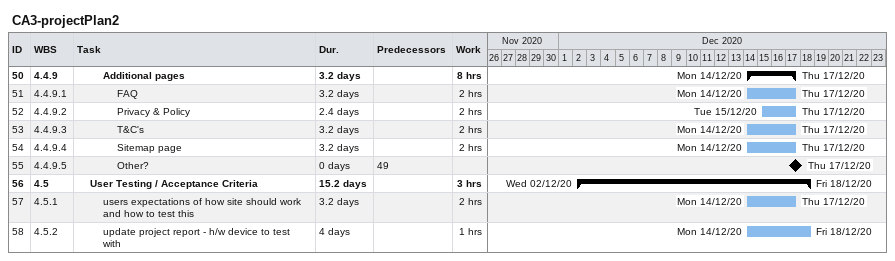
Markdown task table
CA3-projectPlan2

| ID | WBS | Task | Duration | Start | Finish | Predecessors | Work (h) |
|---|---|---|---|---|---|---|---|
| 50 | 4.4.9 | **Additional pages** | 3.2d | 2020-12-14 | 2020-12-17 |  | 8 |
| 51 | 4.4.9.1 | FAQ | 3.2d | 2020-12-14 | 2020-12-17 |  | 2 |
| 52 | 4.4.9.2 | Privacy & Policy | 2.4d | 2020-12-15 | 2020-12-17 |  | 2 |
| 53 | 4.4.9.3 | T&C's | 3.2d | 2020-12-14 | 2020-12-17 |  | 2 |
| 54 | 4.4.9.4 | Sitemap page | 3.2d | 2020-12-14 | 2020-12-17 |  | 2 |
| 55 | 4.4.9.5 | Other? | 0d | 2020-12-17 | 2020-12-17 | 49 |  |
| 56 | 4.5 | **User Testing / Acceptance Criteria** | 15.2d | 2020-12-02 | 2020-12-18 |  | 3 |
| 57 | 4.5.1 | users expectations of how site should work and how to test this | 3.2d | 2020-12-14 | 2020-12-17 |  | 2 |
| 58 | 4.5.2 | update project report - h/w device to test with | 4d | 2020-12-14 | 2020-12-18 |  | 1 |
